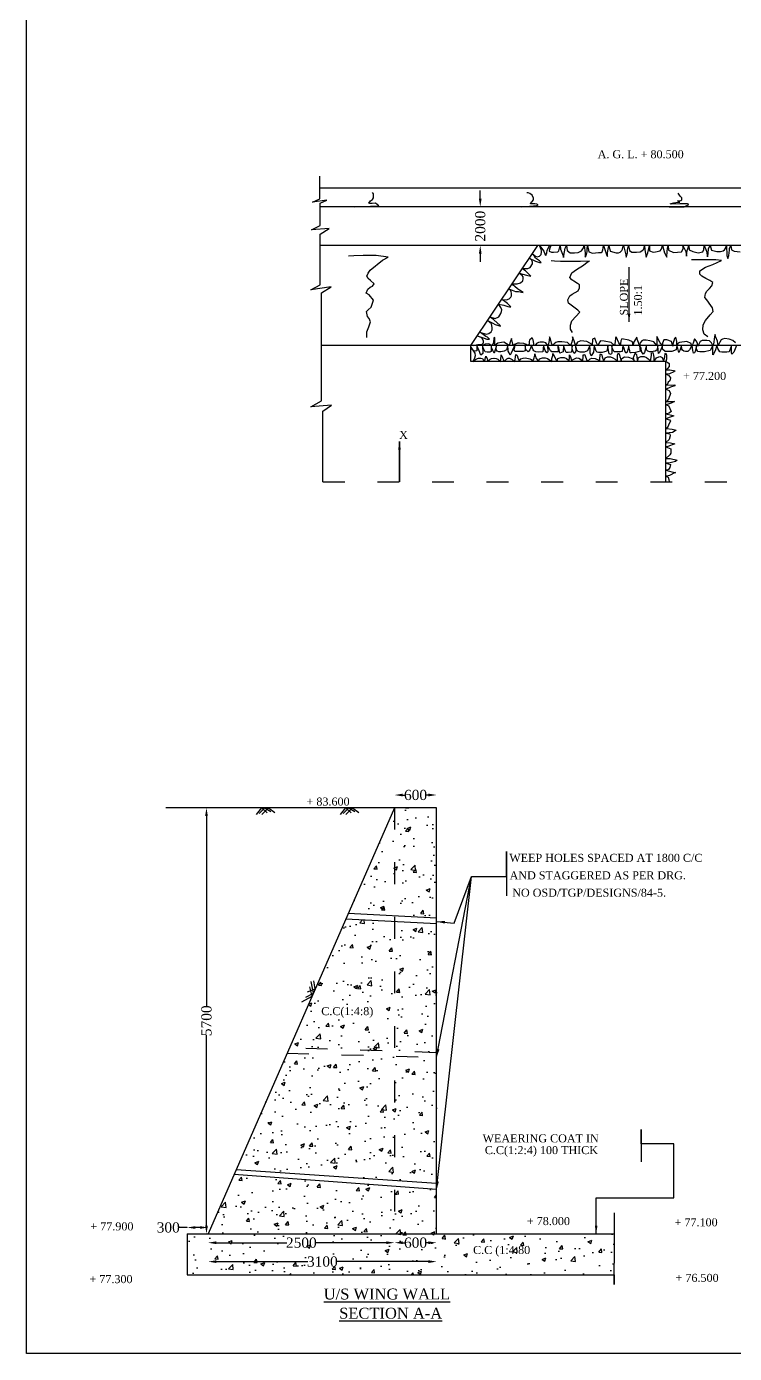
# Model space of a CAD drawing. Header units: millimetres. Extents: x -109570 to 182036, y -246061 to 118174.
# Drawn here: x 6524 to 45433, y 6650 to 79581 of the extents above; entities that cross this region are included whole.
import ezdxf

# ---------------------------------------------------------------- set-up
doc = ezdxf.new("R2010")
doc.units = ezdxf.units.MM
doc.header["$MEASUREMENT"] = 0
doc.header["$PDMODE"] = 33
doc.header["$PDSIZE"] = 500
doc.linetypes.add('ACAD_ISO03W100', pattern=[30, 12, -18])
for name, color, linetype in [('DIM', 5, 'Continuous'), ('DOT LINE', 3, 'ACAD_ISO03W100'), ('DWG. LINE', 1, 'Continuous'), ('HATCH', 2, 'Continuous'), ('TEXT', 7, 'Continuous'), ('TITLE', 7, 'Continuous')]:
    doc.layers.add(name, color=color, linetype=linetype)
doc.styles.get("Standard").update_dxf_attribs({"font": 'TIMES.TTF', "height": 560})
doc.dimstyles.get("Standard").update_dxf_attribs({"dimtxt": 560, "dimasz": 450, "dimexe": 0.18, "dimexo": 0.0625, "dimgap": 0.09, "dimtad": 0, "dimdec": 0, "dimzin": 0, "dimdsep": 46, "dimtxsty": 'Standard', "dimcen": 0.09, "dimse1": 1, "dimse2": 1, "dimclrd": 5, "dimclre": 5, "dimclrt": 4, "dimadec": 0, "dimazin": 0, "dimtfac": 1, "dimtdec": 0, "dimtofl": 0, "dimtmove": 0, "dimatfit": 3, "dimfxl": 1, "dimtolj": 1, "dimtzin": 0, "dimarcsym": 0})

# ---------------------------------------------------------------- blocks, each defined once
blk = doc.blocks.new('*D37')
at = {"layer": 'Defpoints', "color": 0}
for p in [(31374, 69664), (31461, 69664), (31309, 67555)]:
    blk.add_point(p, dxfattribs=at)
at = {"layer": 'DIM', "color": 5, "lineweight": -2}
for p, q in [((31461, 70114), (31461, 70564)), ((31461, 67105), (31461, 66655))]:
    blk.add_line(p, q, dxfattribs=at)
at = {"layer": 'DIM', "color": 5}
for points in [[(31386, 70114), (31536, 70114), (31461, 69664)], [(31386, 67105), (31536, 67105), (31461, 67555)]]:
    blk.add_solid(points, dxfattribs=at)
at = {"layer": 'DIM', "color": 4, "insert": (31461, 68610), "char_height": 560, "attachment_point": 5, "rotation": 90}
blk.add_mtext('\\A1;2000', dxfattribs=at)
blk = doc.blocks.new('*D71')
at = {"layer": 'Defpoints', "color": 0}
for p in [(29064, 37344), (26748, 36647), (29064, 36647)]:
    blk.add_point(p, dxfattribs=at)
at = {"layer": 'DIM', "color": 5, "lineweight": -2}
for p, q in [((27198, 37344), (27319, 37344)), ((28614, 37344), (28494, 37344))]:
    blk.add_line(p, q, dxfattribs=at)
at = {"layer": 'DIM', "color": 5}
for points in [[(27198, 37419), (27198, 37269), (26748, 37344)], [(28614, 37419), (28614, 37269), (29064, 37344)]]:
    blk.add_solid(points, dxfattribs=at)
at = {"layer": 'DIM', "color": 4, "insert": (27906, 37344), "char_height": 560, "attachment_point": 5}
blk.add_mtext('\\A1;600', dxfattribs=at)
blk = doc.blocks.new('*D72')
at = {"layer": 'Defpoints', "color": 0}
for p in [(15353, 13573.5), (15353, 13225.5), (16503.5, 13225.5)]:
    blk.add_point(p, dxfattribs=at)
at = {"layer": 'DIM', "color": 5, "lineweight": -2}
for p, q in [((15353, 13573.5), (14903, 13573.5)), ((16053.5, 13573.5), (15803, 13573.5))]:
    blk.add_line(p, q, dxfattribs=at)
at = {"layer": 'DIM', "color": 5}
for points in [[(15803, 13648.5), (15803, 13498.5), (15353, 13573.5)], [(16053.5, 13648.5), (16053.5, 13498.5), (16503.5, 13573.5)]]:
    blk.add_solid(points, dxfattribs=at)
at = {"layer": 'DIM', "color": 4, "insert": (14314.243814, 13573.5), "char_height": 560, "attachment_point": 5}
blk.add_mtext('\\A1;300', dxfattribs=at)
blk = doc.blocks.new('*D73')
at = {"layer": 'Defpoints', "color": 0}
for p in [(16503.5, 13225.5), (26748.5, 13225.5), (26748.5, 12737.5)]:
    blk.add_point(p, dxfattribs=at)
at = {"layer": 'DIM', "color": 5, "lineweight": -2}
for p, q in [((16953.5, 12737.5), (20822.651168, 12737.5)), ((26298.5, 12737.5), (22429.348832, 12737.5))]:
    blk.add_line(p, q, dxfattribs=at)
at = {"layer": 'DIM', "color": 5}
for points in [[(16953.5, 12812.5), (16953.5, 12662.5), (16503.5, 12737.5)], [(26298.5, 12812.5), (26298.5, 12662.5), (26748.5, 12737.5)]]:
    blk.add_solid(points, dxfattribs=at)
at = {"layer": 'DIM', "color": 4, "insert": (21626, 12737.5), "char_height": 560, "attachment_point": 5}
blk.add_mtext('\\A1;2500', dxfattribs=at)
blk = doc.blocks.new('*D74')
at = {"layer": 'Defpoints', "color": 0}
for p in [(26748, 13226), (29064, 12738), (29064, 12662)]:
    blk.add_point(p, dxfattribs=at)
at = {"layer": 'DIM', "color": 5, "lineweight": -2}
for p, q in [((27198, 12738), (27319, 12738)), ((28614, 12738), (28494, 12738))]:
    blk.add_line(p, q, dxfattribs=at)
at = {"layer": 'DIM', "color": 5}
for points in [[(27198, 12812), (27198, 12662), (26748, 12738)], [(28614, 12812), (28614, 12662), (29064, 12738)]]:
    blk.add_solid(points, dxfattribs=at)
at = {"layer": 'DIM', "color": 4, "insert": (27906, 12738), "char_height": 560, "attachment_point": 5}
blk.add_mtext('\\A1;600', dxfattribs=at)
blk = doc.blocks.new('*D75')
at = {"layer": 'Defpoints', "color": 0}
for p in [(16504, 13226), (29064, 13226), (29064, 11698)]:
    blk.add_point(p, dxfattribs=at)
at = {"layer": 'DIM', "color": 5, "lineweight": -2}
for p, q in [((16954, 11698), (21989, 11698)), ((28614, 11698), (23579, 11698))]:
    blk.add_line(p, q, dxfattribs=at)
at = {"layer": 'DIM', "color": 5}
for points in [[(16954, 11773), (16954, 11623), (16504, 11698)], [(28614, 11773), (28614, 11623), (29064, 11698)]]:
    blk.add_solid(points, dxfattribs=at)
at = {"layer": 'DIM', "color": 4, "insert": (22784, 11698), "char_height": 560, "attachment_point": 5}
blk.add_mtext('\\A1;3100', dxfattribs=at)
blk = doc.blocks.new('*D113')
at = {"layer": 'Defpoints', "color": 0}
for p in [(16414, 36647), (16504, 36647), (139502, 21372), (146230, 21400), (146230, 21378), (16504, 13226)]:
    blk.add_point(p, dxfattribs=at)
at = {"layer": 'DIM', "color": 5, "lineweight": -2}
for p, q in [((16414, 36197), (16414, 25729)), ((16414, 13676), (16414, 24144)), ((139952, 21352), (142102, 21361)), ((145780, 21376), (143630, 21367))]:
    blk.add_line(p, q, dxfattribs=at)
at = {"layer": 'DIM', "color": 5}
for points in [[(16339, 36197), (16489, 36197), (16414, 36647)], [(139952, 21427), (139952, 21277), (139502, 21350)], [(145780, 21451), (145780, 21301), (146230, 21378)], [(16339, 13676), (16489, 13676), (16414, 13226)]]:
    blk.add_solid(points, dxfattribs=at)
at = {"layer": 'DIM', "color": 4, "char_height": 560, "attachment_point": 5}
for s, insert, rotation in [('\\A1;5700', (16414, 24936), 90), ('\\A1;1700', (142866, 21364), 0.24201)]:
    blk.add_mtext(s, dxfattribs=dict(at, insert=insert, rotation=rotation))

msp = doc.modelspace()

# ---------------------------------------------------------------- hatches: boundary and pattern name
at = {"layer": 'HATCH'}
h = msp.add_hatch(dxfattribs=at)
h.set_pattern_fill('AR-CONC', color=256, scale=300, style=0)
h.paths.add_polyline_path([(38823.4, 10964.5), (38838.5, 12769), (38838.5, 13225.5), (15353, 13225.5), (15353, 10964.5)])
h.paths.add_polyline_path([(17931.7, 16490.6), (16503.5, 13225.5), (26748.5, 13225.5), (26748.5, 15828)])
h.paths.add_polyline_path([(29064.5, 13225.5), (29064.5, 15654), (26748.5, 15828), (26748.5, 13225.5)])
h.paths.add_polyline_path([(26748.5, 16161), (29064.5, 16003.5), (29064.5, 22936), (26748.5, 22996.3)])
h.paths.add_polyline_path([(26748.5, 22996.3), (20844.7, 23150.1), (18046.3, 16752.6), (26748.5, 16161)])
h.paths.add_polyline_path([(20974.9, 23447.8), (26748.5, 23256.7), (26748.5, 30386.2), (24069.4, 30522.3)])
h.paths.add_polyline_path([(26748.5, 23256.7), (29064.5, 23180), (29064.5, 30268.5), (26748.5, 30386.2)])
h.paths.add_polyline_path([(29064.5, 36647), (26748.5, 36647), (26748.5, 30709.9), (29064.5, 30588)])
h.paths.add_polyline_path([(26748.5, 36647), (24210, 30843.5), (26748.5, 30709.9)])
h.paths.add_polyline_path([(20682.7, 13162.3), (22569.3, 13162.3), (22569.3, 12312.7), (20682.7, 12312.7)], flags=24)
h.paths.add_polyline_path([(27178.8, 13162.3), (28634.2, 13162.3), (28634.2, 12312.7), (27178.8, 12312.7)], flags=24)
h.paths.add_polyline_path([(21848.6, 12122.8), (23719.4, 12122.8), (23719.4, 11273.2), (21848.6, 11273.2)], flags=24)
h.paths.add_polyline_path([(30919.9, 11832), (34283.2, 11832), (34283.2, 12717.1), (30919.9, 12717.1)], flags=24)
h.paths.add_polyline_path([(22574.9, 24958.5), (25667.3, 24958.5), (25667.3, 25843.6), (22574.9, 25843.6)], flags=24)

# ---------------------------------------------------------------- linework, layer by layer
at = {"layer": 'DIM'}
for points in [[(27021.4, 54566.3), (27021.4, 56782.7)], [(30977.5, 32856.5), (32910, 32856.5), (32910, 34236.5), (32910, 31803.5)], [(42106.5, 15213), (42106.5, 18176), (40299, 18176), (40299, 18964), (40299, 17180)]]:
    msp.add_lwpolyline(points, dxfattribs=at)
at = {"layer": 'DOT LINE', "ltscale": 100}
for points in [[(22810.9, 54566.3), (151674, 54566.3)], [(26748.5, 36647), (26748.5, 13225.5)], [(29064.5, 23180), (20974.9, 23447.8)], [(20844.7, 23150.1), (29064.5, 22936)]]:
    msp.add_lwpolyline(points, dxfattribs=at)
at = {"layer": 'DWG. LINE'}
for p, q in [((38838.5, 12769), (38838.5, 14384)), ((15353, 13225.5), (38838.5, 13225.5))]:
    msp.add_line(p, q, dxfattribs=at)
msp.add_lwpolyline([(59854.3, 78529.4), (59854.3, 71396.8, -0.4142136), (59154.3, 70696.8), (22638.8, 70696.8)], format="xyb", dxfattribs=at)
for points in [[(22810.9, 54566.3), (22810.9, 58440.4), (23290.9, 58773), (22152.5, 58672.3), (22743.4, 59017.7), (22743.4, 64943.3), (23266.3, 65273), (22149.3, 65111.3), (22667.4, 65386.2), (22667.4, 68173.8), (23155.3, 68479.5), (22187.6, 68409), (22671.5, 68640.6), (22671.5, 69867.6), (23036.8, 70034.6), (22245.9, 69930.3), (22638.8, 70114.1), (22638.8, 71361.2)], [(61006.7, 69664.1), (22671.5, 69664.1)], [(49187.5, 62057.8), (49853.4, 67555.5), (22667.4, 67555.5)], [(30945.9, 62057.8), (34616.7, 67555.5)], [(59730.1, 58780.3), (49187.5, 62057.8), (22743.4, 62057.8)], [(41658, 54566.3), (41658, 61174.9), (30945.9, 61174.9), (30945.9, 62057.8)], [(29064.5, 13225.5), (29064.5, 36647), (14184.5, 36647)], [(26748.5, 36647), (16503.5, 13225.5)], [(19163.5, 36274.5), (19463, 36647), (19752, 36361.5)], [(19318, 36324), (19615, 36647), (19949, 36429)], [(19463, 36272), (19829.5, 36647), (20176, 36376.5)], [(23779, 36274.5), (24078.5, 36647), (24367.5, 36361.5)], [(23933.5, 36324), (24230.5, 36647), (24564.5, 36429)], [(24078.5, 36272), (24445, 36647), (24791.5, 36376.5)], [(24210, 30843.5), (29064.5, 30588)], [(29064.5, 30268.5), (24069.4, 30522.3)], [(21879, 26239), (22288.4, 26450.5), (22163.5, 27097.5)], [(21972, 26523.5), (22396.8, 26698.3), (22306.5, 27133.5)], [(21657.5, 25984), (22214.6, 26281.9), (22100, 26798.5)], [(29064.5, 15654), (17931.7, 16490.6)], [(18046.3, 16752.6), (29064.5, 16003.5)], [(15353, 13225.5), (15353, 10964.5), (38819, 10964.5)], [(38819, 10964.5), (38819, 10432), (38838.5, 12769)]]:
    msp.add_lwpolyline(points, dxfattribs=at)
at = {"layer": 'HATCH'}
for points in [[(24572, 69664.1), (25422.9, 69716.6), (25632.3, 69716.6), (25885.5, 69733.5), (25885.5, 69733.5), (25699.8, 69868.4), (25527.6, 69861.6), (25389.2, 69861.6), (25328.4, 69875.1), (25426.3, 69996.5), (25487.1, 70043.7), (25541.1, 70080.8), (25585, 70175.3), (25588.4, 70249.5), (25588.4, 70387.7), (25531, 70451.8)], [(33752.3, 69664.1), (34386.9, 69732.6), (34578.5, 69738.6), (34653.3, 69786.4), (34566.5, 69825.3), (34464.7, 69831.3), (34342, 69831.3), (34219.3, 69831.3), (34264.2, 69930), (34318.1, 69962.8), (34380.9, 70055.5), (34395.9, 70151.2), (34306.1, 70321.6), (34192.3, 70396.4), (34090.6, 70438.2), (34012.8, 70438.2)], [(41839.1, 69664.1), (42663.5, 69664.1), (42850.8, 69754.5), (42918.3, 69795.7), (42843.3, 69840.6), (42716, 69840.6), (42577.3, 69840.6), (42438.7, 69840.6), (41981.6, 69825.6), (41903, 69844.3), (42097.8, 69900.5), (42217.7, 69904.2), (42438.7, 69922.9), (42352.5, 69971.6), (42303.8, 69994), (42303.8, 69994), (42487.4, 70020.2), (42536.1, 70050.2), (42532.4, 70166.2), (42453.7, 70256), (42345.1, 70431.9)], [(31067.4, 62057.8), (31323.8, 62097.6), (31563.2, 62114.7), (31631.6, 62202.9), (31640.1, 62291.1), (31591.7, 62413.5), (31503.3, 62484.7), (31460.6, 62510.3), (31298.6, 62585.9), (31682.8, 62456.2), (31828.2, 62399.3), (31967.8, 62396.4), (31859.5, 62501.7), (31771.2, 62538.7), (31554.6, 62703.8), (31433.6, 62788.2), (31785.4, 62682.3), (31933.6, 62716.4), (32061.8, 62796.1), (32124.5, 62918.5), (32124.5, 63032.3), (32078.9, 63240.1), (31862.6, 63430.6), (32150.6, 63286.9), (32278.9, 63198.6), (32458.4, 63141.7), (32572.3, 63113.3), (32535.3, 63173), (32233.3, 63449.1), (32196.2, 63480.4), (32073.7, 63560.1), (32028.1, 63594.2), (31992.6, 63625.4), (32284.6, 63530), (32478.3, 63623.9), (32600.8, 63814.6), (32635, 63919.9), (32643.6, 64013.8), (32595.1, 64144.7), (32457.5, 64321.7), (32763.5, 64259.6), (32974.4, 64191.3), (33065.5, 64179.9), (33139.6, 64179.9), (32951.6, 64367.7), (32888.9, 64404.7), (32812, 64461.6), (32695.2, 64544.1), (32634.8, 64587.2), (32906, 64564.9), (33054.2, 64621.9), (33151, 64715.8), (33173.8, 64781.2), (33173.8, 64920.7), (33162.4, 64994.7), (33116.8, 65100), (33074.1, 65134.1), (33024.1, 65170.3), (33390.7, 65027), (33561.6, 65027), (33735.4, 64987.2), (33812.3, 64967.3), (33627.1, 65095.3), (33501.8, 65172.2), (33356.5, 65297.4), (33271, 65371.4), (33208.8, 65446.9), (33499.1, 65434.9), (33675.7, 65503.2), (33792.5, 65611.4), (33821, 65716.7), (33812.5, 65816.3), (33758.3, 65901.6), (33709.9, 65938.6), (33598.7, 66030.8), (34003.7, 65908.2), (34234.5, 65857), (34151.8, 65959.4), (34077.7, 66027.7), (33952.4, 66152.9), (33864.1, 66215.6), (33768.8, 66285.6), (34075, 66276.1), (34200.3, 66333.1), (34334.2, 66546.5), (34334.2, 66623.4), (34317.1, 66691.7), (34268.7, 66765.7), (34151.1, 66858.2), (34499.5, 66688.8), (34710.3, 66620.5), (34801.5, 66620.5), (34718.9, 66708.7), (34505.2, 66845.3), (34396.9, 67010.4), (34308.1, 67093.3), (34488.6, 66957.3), (34585.4, 66931.7), (34719.3, 66951.6), (34810.5, 67045.5), (34833.3, 67173.6), (34830.5, 67261.8), (34810.5, 67335.8), (34722.2, 67555.5), (34955.8, 67230.5), (35024.2, 67037), (35058.4, 67002.8), (35112.5, 67145.1), (35135.3, 67284.6), (35272.1, 67520.8), (35331.9, 67555.5), (35260.7, 67347.2), (35257.8, 67227.7), (35374.7, 67185), (35482.9, 67179.3), (35722.3, 67193.5), (35776.4, 67250.4), (35804.9, 67330.1), (35850.5, 67555.5), (35876.1, 67344.3), (36015.7, 66974.4), (36038.5, 66880.4), (36084.1, 67202), (36124, 67392.7), (36206.6, 67555.5), (36236.2, 67272.9), (36395.7, 67142), (36643.6, 67136.3), (36851.6, 67153.4), (37016.9, 67258.7), (37053.9, 67307.1), (37136.5, 67420.9), (37176.4, 67555.5), (37222, 67142), (37224.9, 66902.9), (37276.2, 66976.9), (37338.8, 67193.2), (37338.8, 67338.4), (37353.1, 67555.5), (37424.9, 67201.8), (37635.7, 67127.8), (37803.8, 67144.9), (37966.2, 67159.1), (38111.5, 67164.8), (38162.8, 67207.5), (38191.3, 67301.4), (38222.7, 67409.6), (38239.8, 67555.5), (38336.6, 67210.4), (38422.1, 67002.6), (38447.7, 66948.5), (38453.4, 67105.1), (38481.9, 67247.4), (38493.3, 67352.7), (38516.1, 67438), (38527.5, 67555.5), (38602.6, 67241.6), (38927.4, 67136.3), (39067.1, 67144.9), (39146.8, 67187.6), (39209.5, 67233.1), (39246.6, 67273), (39280.7, 67349.8), (39306.4, 67440.9), (39332, 67555.5), (39468.8, 67039.6), (39483, 66903), (39551.4, 67136.3), (39554.3, 67298.6), (39571.4, 67398.2), (39602.7, 67512), (39602.7, 67512), (39611.3, 67555.5), (39669.1, 67278.8), (39797.3, 67187.7), (40048.1, 67173.5), (40247.5, 67193.4), (40401.4, 67281.6), (40441.3, 67335.7), (40469.7, 67418.2), (40486.8, 67555.5), (40509.6, 67307.2), (40575.2, 66911.7), (40575.2, 66911.7), (40680.6, 67147.9), (40731.9, 67381.2), (40757.5, 67555.5), (40769.9, 67261.8), (40960.8, 67187.8), (41097.6, 67190.6), (41356.8, 67261.8), (41408.1, 67318.7), (41448, 67421.1), (41470.8, 67555.5), (41593.3, 67147.9), (41718.7, 66903.2), (41730.1, 67230.4), (41752.9, 67384.1), (41781.4, 67555.5), (41799.7, 67284.5), (42090.3, 67170.7), (42529.1, 67196.3), (42608.9, 67355.7), (42608.9, 67435.4), (42597.5, 67555.5), (42754.2, 67210.5), (42788.4, 66954.4), (42788.4, 66954.4), (42816.9, 67125.1), (42839.7, 67278.8), (42873.9, 67364.2), (42930.9, 67555.5), (42947.9, 67301.6), (43136, 67216.2), (43440.9, 67145.1), (43703, 67190.6), (43757.1, 67332.9), (43775.7, 67555.5), (43903.9, 67236.2), (43955.2, 66920.3), (43983.6, 67093.9), (44012.1, 67372.8), (44089.1, 67555.5), (44166, 67281.8), (44468, 67222), (44661.8, 67222), (44818.5, 67253.3), (44889.7, 67301.7), (44960.9, 67418.4), (44978, 67523.7), (45000.8, 67555.5), (45012.2, 66997.2), (45066.3, 66834.9), (45126.2, 66997.2), (45163.2, 67281.8), (45166.1, 67389.9), (45240.2, 67555.5), (45275.4, 67304.6), (45423.6, 67236.3), (45745.6, 67202.2)], [(25228.2, 62493.5), (25235.6, 62806.9), (25332.7, 63075.4), (25422.3, 63344), (25355.1, 63530.5), (25265.5, 63642.4), (25265.5, 63642.4), (25213.2, 63911), (25302.8, 64008), (25460.2, 64161), (25594.7, 64541.5), (25594.7, 64541.5), (25355.6, 64839.9), (25198.8, 64929.5), (25280.9, 65153.3), (25415.4, 65257.7), (25534.9, 65317.4), (25632, 65436.8), (25437.8, 65630.8), (25295.9, 65727.7), (25221.2, 65862), (25295.9, 66033.6), (25407.9, 66197.8), (26095.7, 66739.7), (26402, 66911.3), (26402, 66911.3), (25744.7, 66993.3), (25020.2, 67000.8), (24512.3, 66971), (24213.5, 66956)], [(36526.1, 62770.6), (36425.9, 62954.2), (36425.9, 63162.9), (36501.1, 63413.3), (36710, 63647), (36927.3, 63889.1), (36827, 63997.6), (36684.9, 64097.7), (36317.2, 64381.5), (36267.1, 64565.2), (36375.7, 64782.2), (36517.8, 64874), (36843.7, 65062.2), (36910.6, 65220.8), (36918.9, 65379.4), (36801.9, 65462.9), (36609.7, 65588.1), (36501.1, 65663.2), (36392.5, 65796.8), (36492.7, 66038.8), (36743.4, 66222.4), (37136.2, 66472.8), (37336.7, 66623.1), (37470.4, 66681.5), (36977.4, 66673.2), (36317.3, 66673.2), (35866, 66673.2), (35540.1, 66689.9), (35360.2, 66699.1)], [(43973.9, 62520.7), (43770.1, 62671.9), (43688.6, 62910.4), (43717.8, 63195.3), (43840, 63422.1), (44102, 63736.1), (44265.4, 63918.9), (44218.8, 64128.2), (44131.5, 64256.2), (43916.1, 64558.6), (43805.5, 64692.3), (43840.4, 64913.3), (43910.3, 65041.2), (44067.5, 65180.8), (44195.6, 65337.8), (44236.7, 65515.1), (44079.5, 65619.8), (43852.5, 65741.9), (43642.9, 65852.4), (43526.4, 65968.7), (43532.3, 66149), (43835, 66346.7), (44242.5, 66503.7), (44714.1, 66713.1), (44417.2, 66759.6), (43963.1, 66759.6), (43410, 66765.4), (43066.5, 66765.4)], [(45538.8, 62057.8), (45392, 61675.2), (45288.9, 61576.7), (45288.9, 61576.7), (45270.9, 61652.8), (45270.9, 61908), (45270.9, 62057.8), (45145.4, 61711), (45015.4, 61684.2), (44737.5, 61684.2), (44621, 61702.1), (44576.2, 61787.1), (44517.9, 61890.1), (44468.6, 62057.8), (44374.5, 61755.8), (44280.3, 61585.7), (44240, 61531.9), (44240, 61769.2), (44240, 61934.9), (44237.1, 62057.8), (44094.8, 61782.9), (43781, 61706.8), (43521, 61706.8), (43417.9, 61715.8), (43373.1, 61809.8), (43346.2, 61894.9), (43346.2, 62057.8), (43274.5, 61724.7), (43243.1, 61653.1), (43184.9, 61635.2), (43184.9, 61635.2), (43144.5, 61774), (43126.6, 61903.8), (43099.1, 62081.5), (42965.2, 61809.8), (42862.1, 61715.8), (42736.6, 61715.8), (42642.5, 61733.7), (42570.8, 61791.9), (42543.9, 61854.6), (42526, 62057.8), (42436.3, 61778.5), (42373.6, 61662.1), (42319.8, 61881.4), (42268.5, 62057.8), (42223.7, 61814.7), (41999.6, 61716.2), (41775.5, 61711.7), (41623.1, 61720.7), (41479.6, 61855), (41484.6, 62057.8), (41367.6, 61778.9), (41291.4, 61653.5), (41255.5, 61604.3), (41246.5, 61792.3), (41228.6, 62057.8), (41161.4, 61796.8), (41067.2, 61738.6), (40856.6, 61702.8), (40775.9, 61707.2), (40677.3, 61747.5), (40601.1, 61805.7), (40601.1, 61931.1), (40601.1, 62057.8), (40480, 61662.5), (40421.8, 61581.9), (40332.1, 61716.2), (40300.8, 61895.3), (40222.5, 62057.8), (40259.2, 61742.6), (39994.7, 61657.6), (39761.7, 61644.1), (39703.4, 61653.1), (39685.5, 61756.1), (39640.6, 61863.5), (39631.7, 62057.8), (39537.5, 61680), (39537.5, 61680), (39470.3, 61635.2), (39416.5, 61765), (39371.7, 61885.9), (39304.5, 62057.8), (39264.1, 61720.3), (39174.5, 61697.9), (38914.5, 61693.4), (38820.4, 61702.3), (38789, 61782.9), (38717.3, 61921.7), (38685.9, 62057.8), (38694.9, 61630.7), (38659, 61563.6), (38538, 61585.9), (38488.7, 61885.9), (38466.3, 62006.8), (38416, 61746.5), (38160.5, 61670.4), (37958.8, 61670.4), (37891.6, 61683.8), (37828.8, 61742), (37788.5, 61845), (37716.7, 62057.8), (37689.8, 61683.8), (37636.1, 61589.8), (37564.3, 61477.9), (37564.3, 61477.9), (37501.6, 61634.6), (37501.6, 61818.1), (37474.7, 62057.8), (37353.7, 61751), (37165.4, 61674.9), (36945.8, 61683.8), (36851.6, 61724.1), (36762, 61786.8), (36702, 62057.8), (36711.5, 61746.7), (36617.3, 61603.4), (36617.3, 61603.4), (36550.1, 61755.7), (36518.7, 61858.6), (36518.7, 62057.8), (36478.4, 61679.6), (36299.1, 61666.1), (36178.1, 61666.1), (36151.2, 61733.3), (36106.3, 61831.8), (36066, 61934.8), (36034.6, 62057.8), (36021.2, 61706.4), (35837.4, 61630.3), (35779.1, 61921.3), (35729.8, 62057.8), (35747.2, 61706.8), (35509.6, 61706.8), (35388.6, 61706.8), (35321.3, 61760.5), (35272, 61872.4), (35164, 62057.8), (35173.4, 61693.3), (35124.1, 61639.6), (35030, 61773.9), (34931.4, 62057.8), (34899.1, 61693.8), (34648, 61680.4), (34518.1, 61707.2), (34401.5, 61756.5), (34361.2, 61819.2), (34285, 62057.8), (34190.8, 61819.2), (34101.2, 61702.7), (34101.2, 61702.7), (33962.2, 61837.1), (33930.9, 62057.8), (33930.9, 62057.8), (33921.9, 61760.9), (33814.3, 61729.6), (33644, 61720.7), (33370.6, 61716.2), (33316.8, 61805.7), (33357.1, 61971.4), (33382.3, 62125.8), (33153.6, 61626.6), (33099.8, 61523.7), (33055, 61640.1), (33001.2, 61747.5), (32976.6, 62103.4), (32902.6, 61810.2), (32772.6, 61743), (32597.8, 61707.2), (32481.2, 61707.2), (32396.1, 61747.5), (32328.8, 61828.1), (32351.2, 62057.8), (32234.7, 61631.1), (32234.7, 61631.1), (32234.7, 61631.1), (32145, 61783.3), (32100.2, 61908.7), (32059.9, 62057.8), (32068.8, 61720.7), (31988.2, 61680.4), (31840.2, 61689.3), (31723.7, 61693.8), (31678.9, 61814.7), (31625.1, 61931.1), (31585, 62057.8), (31598.2, 61613.2), (31499.6, 61519.2), (31499.6, 61519.2), (31396.5, 61765.4), (31271, 62057.8), (31279.9, 61752), (31176.9, 61743), (31105.1, 61756.5), (31033.4, 61828.1), (30945.9, 61966.9)], [(45495.6, 62205.8), (45348.2, 62327.9), (45136, 62396.1), (44909.5, 62442.8), (44783.6, 62403.3), (44700.9, 62356.6), (44636.2, 62241.7), (44582.3, 62126.8), (44531.9, 62057.8), (44492.4, 62281.2), (44413.3, 62511.1), (44366.5, 62651.2), (44337.8, 62518.3), (44283.8, 62123.2), (44237.1, 62057.8), (44172.4, 62191.4), (44060.9, 62313.5), (43906.3, 62327.9), (43661.8, 62324.3), (43546.7, 62263.3), (43489.2, 62159.1), (43420.8, 62015.4), (43401.1, 62162.7), (43347.2, 62295.6), (43235.7, 62421.3), (43156.6, 62184.3), (43124.3, 62105.2), (43124.3, 62105.2), (43073.9, 62057.8), (43048.7, 62166.3), (42807.8, 62274.1), (42419.5, 62223.8), (42340.4, 62180.7), (42268.5, 62057.8), (42264.9, 62266.9), (42203.7, 62503.9), (42142.6, 62435.7), (42045.5, 62123.2), (42041.9, 62019), (41970, 62263.3), (41707.5, 62363.8), (41552.9, 62363.8), (41484.6, 62180.7), (41484.6, 62057.8), (41484.6, 62057.8), (41347.9, 62202.2), (41171.7, 62536.2), (41164.6, 62292), (41171.7, 62119.6), (41171.7, 62057.8), (41002.7, 62248.9), (40783.4, 62299.2), (40582, 62338.7), (40423.8, 62338.7), (40348.3, 62313.6), (40251.2, 62202.2), (40222.5, 62057.8), (40169.9, 62166.8), (40101.6, 62357.2), (40072.8, 62508), (40015.3, 62411.1), (39889.4, 62206.3), (39860.6, 62057.8), (39828.3, 62253), (39630.5, 62350), (39245.8, 62425.4), (39181, 62303.3), (39163.1, 62134.5), (39163.1, 62057.8), (39073.2, 62202.7), (38940.1, 62529.6), (38886.2, 62464.9), (38875.4, 62245.8), (38835.8, 62057.8), (38659.6, 62217.1), (38267.7, 62285.3), (38077.1, 62306.9), (38037.6, 62256.6), (37926.1, 62057.8), (37841.9, 62188.4), (37755.6, 62447), (37633.3, 62396.7), (37619, 62057.8), (37621.2, 62111.5), (37313.3, 62274.6), (36996.9, 62299.8), (36802.7, 62242.3), (36752.4, 62141.7), (36702, 62057.8), (36622.9, 62310.5), (36536.6, 62518.8), (36548, 62491.5), (36489.9, 62238.7), (36421.6, 62057.8), (36252.6, 62217.1), (35943.3, 62249.5), (35731.2, 62256.6), (35623.3, 62210), (35529.8, 62148.9), (35429.1, 62057.8), (35376.1, 62181.5), (35318.6, 62411.4), (35264.7, 62519.1), (35243.1, 62332.4), (35203.5, 62138.4), (35164, 62057.8), (35063.3, 62188.7), (34944.6, 62235.4), (34754.1, 62231.8), (34667.8, 62206.7), (34552.7, 62160), (34477.2, 62057.8), (34426.8, 62057.8), (34362.1, 62364.7), (34322.6, 62476), (34322.6, 62476), (34160.8, 62346.7), (34146.4, 62267.7), (34142.8, 62124), (34085.2, 62057.8), (33991.8, 62102.5), (33858.7, 62167.1), (33617.8, 62170.7), (33513.5, 62177.9), (33441.6, 62149.2), (33322.9, 62102.5), (33269, 62057.8), (33224.7, 62224.4), (33181.6, 62429.1), (33181.6, 62429.1), (33116.8, 62289), (33044.9, 62057.8), (32908.3, 62149), (32753.7, 62228), (32631.4, 62217.2), (32422.8, 62181.3), (32261, 62057.8), (32264.6, 62206.4), (32264.6, 62497.4), (32207.1, 62468.6), (32185.5, 62202.8), (32092, 62057.8), (31973.4, 62120.2), (31905.1, 62145.4), (31736.1, 62120.2), (31585, 62057.8)], [(30945.9, 61966.9), (31167.7, 61634.5), (31187.3, 61477.8), (31148.1, 61346.6), (31048.1, 61174.9), (31214.7, 61304.7), (31357.9, 61355.6), (31497.1, 61361.5), (31577.5, 61332.1), (31626.5, 61261.6), (31667.7, 61174.9), (31728.5, 61298.8), (31761.8, 61467.3), (31761.8, 61467.3), (31844.1, 61341.9), (31879.4, 61174.9), (32010.8, 61291), (32071.6, 61341.9), (32204.9, 61355.6), (32228.4, 61357.6), (32340.2, 61332.1), (32434.3, 61304.7), (32487.3, 61244), (32571.6, 61174.9), (32600.1, 61336.3), (32611.9, 61481.2), (32617.8, 61543.9), (32682.5, 61367.6), (32737.4, 61263.8), (32774.6, 61174.9), (32862.9, 61263.8), (32917.8, 61324.5), (32994.2, 61353.9), (33066.8, 61353.9), (33135.4, 61324.5), (33213.8, 61273.6), (33294.2, 61210.9), (33351.1, 61174.9), (33388.9, 61285.3), (33392.8, 61428.3), (33408.5, 61563.4), (33408.5, 61563.4), (33490.8, 61508.6), (33532, 61373.5), (33581, 61242.3), (33594.8, 61174.9), (33683, 61310.8), (33820.2, 61361.7), (33953.6, 61365.6), (34188.9, 61326.5), (34265.3, 61275.5), (34343.8, 61174.9), (34415.2, 61377.4), (34456.4, 61518.4), (34456.4, 61585), (34517.2, 61365.7), (34660.3, 61174.9), (34715.2, 61324.5), (34876, 61375.4), (35027, 61375.4), (35160.3, 61338.2), (35397.5, 61174.9), (35388.6, 61334.2), (35453.3, 61496.8), (35457.2, 61602.5), (35563.1, 61410.6), (35623.8, 61279.4), (35684.6, 61174.9), (35731.7, 61342), (35898.3, 61394.9), (36065, 61394.9), (36202.3, 61332.3), (36308.1, 61246.1), (36353.2, 61208.9), (36353.2, 61174.9), (36359.9, 61389), (36363.9, 61535.9), (36428.6, 61430.2), (36459.9, 61291.1), (36479.5, 61174.9), (36530.5, 61271.5), (36673.7, 61340.1), (36756, 61373.4), (36881.5, 61353.8), (36973.7, 61293.1), (37014.8, 61248), (37073.7, 61174.9), (37111.2, 61369.7), (37115.1, 61495), (37162.2, 61553.8), (37211.2, 61536.2), (37242.6, 61436.3), (37277.9, 61330.5), (37332.8, 61174.9), (37493.8, 61310.8), (37599.7, 61357.8), (37770.3, 61338.2), (37821.3, 61324.5), (37935, 61267.7), (38007.5, 61230.5), (38025.2, 61174.9), (38025.2, 61304.9), (38058.5, 61534), (38078.1, 61594.7), (38142.8, 61543.8), (38164.4, 61426.3), (38199.7, 61310.8), (38223.2, 61236.3), (38240.9, 61174.9), (38327.9, 61365.6), (38463.2, 61426.3), (38622, 61430.2), (38749.5, 61381.3), (38871, 61302.9), (38933.8, 61248.1), (39008.3, 61174.9), (39008.3, 61355.8), (39008.3, 61545.8), (39067.1, 61639.8), (39108.3, 61528.1), (39155.3, 61383.2), (39194.5, 61250), (39202.4, 61174.9), (39251.4, 61328.4), (39384.7, 61428.3), (39618.1, 61406.7), (39808.3, 61330.3), (39892.6, 61267.7), (39935.7, 61174.9), (39889.4, 61383.2), (39950.2, 61565.3), (39971.8, 61630), (40046.3, 61549.7), (40075.7, 61416.5), (40087.4, 61279.4), (40120.8, 61174.9), (40134.5, 61381.2), (40291.4, 61445.9), (40477.6, 61449.8), (40607, 61391), (40693.3, 61310.7), (40742.3, 61253.9), (40822.7, 61174.9), (40841, 61306.8), (40864.6, 61506.6), (40870.5, 61651.5), (40939.1, 61657.4), (40984.2, 61516.4), (40999.9, 61385.2), (40999.9, 61265.7), (40999.9, 61203), (40999.9, 61174.9), (41156.7, 61367.5), (41268.5, 61434.1), (41354.8, 61442), (41462.6, 61393), (41509.7, 61250), (41539.1, 61174.9), (41603.8, 61432.2), (41623.4, 61610.4), (41668.5, 61631.9), (41705.7, 61522.3), (41705.7, 61398.9), (41705.7, 61302.9), (41658, 61174.9), (41763.2, 61111), (41839.9, 61054.2), (41839.9, 60896), (41745.9, 60789.7), (41703.8, 60735.3), (41658, 60720.5), (41889.4, 60720.5), (42171.5, 60661.2), (42094.8, 60599.4), (41859.7, 60500.5), (41760.8, 60483.2), (41658, 60470.8), (41802.6, 60415.3), (41913.4, 60273), (41877.8, 60103), (41790.7, 60035.8), (41751.2, 59933.1), (41658, 59893.5), (41953, 59877.7), (42158.8, 59881.7), (42162.7, 59838.2), (41925.3, 59755.2), (41806.6, 59699.8), (41658, 59652.4), (41838.5, 59583.4), (41925.5, 59417.4), (41810.8, 59101.2), (41707.9, 58998.4), (41658, 58978.6), (41937.4, 58978.6), (42143.2, 58974.7), (41949.3, 58883.8), (41739.5, 58800.8), (41658, 58781), (41810.7, 58748.2), (41949.3, 58432), (41850.3, 58325.3), (41723.7, 58297.6), (41658, 58293.6), (41977, 58218.5), (42099.6, 58190.9), (41743.5, 58056.5), (41658, 58024.2), (41857.9, 57972), (41925.2, 57885.1), (41830.2, 57719.1), (41794.6, 57612.3), (41703.6, 57489.8), (42004.3, 57450.3), (42233.9, 57402.8), (42020.2, 57272.4), (41658, 57240.8), (41877.7, 57200), (41905.4, 57093.2), (41842.1, 56879.8), (41658, 56725.6), (41913.4, 56694), (42146.8, 56654.5), (42146.8, 56654.5), (41778.8, 56492.4), (41658, 56480.6), (41937.1, 56369.9), (41933.1, 56140.6), (41877.7, 56041.8), (41658, 55838.7), (41897.2, 55842.7), (42277.2, 55755.7), (42186.1, 55680.6), (41830, 55585.7), (41658, 55585.7), (41913.1, 55514.6), (41885.4, 55336.7), (41814.1, 55230), (41715.2, 55206.3), (41658, 55194.4), (42198.2, 55053.4), (42165.2, 55062), (41857.9, 54899.2), (41723.3, 54867.6), (41658, 54871.5), (41794.6, 54808.3), (41826.2, 54677.8), (41842.1, 54566.3)]]:
    msp.add_lwpolyline(points, dxfattribs=at)
at = {"layer": 'TITLE', "lineweight": 30}
msp.add_lwpolyline([(182036, 6650.5), (6524.5, 6650.5), (6524.5, 118174.5), (182036, 118174.5)], close=True, dxfattribs=at)

# ---------------------------------------------------------------- texts
at = {"layer": 'TEXT'}
for s, p in [('A. G. L. + 80.500', (37913.3, 72342)), ('+ 77.200', (42608.5, 60159)), ('X', (27002.8, 56914.8)), ('+ 83.600', (21912.5, 36764.5)), ('WEEP HOLES SPACED AT 1800 C/C', (33057.5, 33671.5)), ('AND STAGGERED AS PER DRG.', (33073.5, 32709.5)), ('NO OSD/TGP/DESIGNS/84-5.', (33218, 31756)), ('C.C(1:4:8)', (22722.5, 25245)), ('WEAERING COAT IN', (31589, 18253)), ('C.C(1:2:4) 100 THICK', (31713.5, 17607.5)), ('+ 77.900', (10032.5, 13415.5)), ('+ 78.000', (34023.5, 13706.5)), ('+ 77.100', (42141, 13639.5)), ('C.C (1:4:80', (31067.5, 12118.5)), ('+ 77.300', (9982.5, 10516)), ('+ 76.500', (42195, 10586))]:
    msp.add_text(s, height=440, dxfattribs=at).set_placement(p)
for s, p in [('SLOPE', (39575.2, 63698.2)), ('1.50:1', (40351.2, 63698.2))]:
    msp.add_text(s, height=440, rotation=90, dxfattribs=at).set_placement(p)
at = {"layer": 'TITLE'}
for s, p in [('%%UU/S WING WALL', (22859, 9616.5)), ('%%USECTION A-A', (23707, 8562))]:
    msp.add_text(s, height=600, dxfattribs=at).set_placement(p)

# ---------------------------------------------------------------- dimensions: what is measured, and where the dimension line sits
at = {"layer": 'DIM'}
dim = msp.add_linear_dim(base=(31460.9, 69664.1), p1=(31309.4, 67555.5), p2=(31373.7, 69664.1), angle=90, text='2000', dimstyle='Standard', dxfattribs=at)
dim.commit()
dim.dimension.update_dxf_attribs({"geometry": '*D37', "text_midpoint": (31460.9, 68609.8)})
for base, p1, p2, text, picture, middle in [((29064.5, 37344), (26748.5, 36647), (29064.5, 36647), '600', '*D71', (27906.5, 37344)), ((15353, 13573.5), (16503.5, 13225.5), (15353, 13225.5), '300', '*D72', (14314.2, 13573.5)), ((26748.5, 12737.5), (16503.5, 13225.5), (26748.5, 13225.5), '2500', '*D73', (21626, 12737.5)), ((29064.5, 11698), (16503.5, 13225.5), (29064.5, 13225.5), '3100', '*D75', (22784, 11698))]:
    dim = msp.add_linear_dim(base=base, p1=p1, p2=p2, text=text, dimstyle='Standard', dxfattribs=at)
    dim.commit()
    dim.dimension.update_dxf_attribs({"geometry": picture, "text_midpoint": middle})
for p1, p2, distance, text, middle in [((139502, 21371.7), (146229.7, 21400.1), -22, '1700', (142866, 21363.9)), ((16503.5, 13225.5), (16503.5, 36647), 89.9, '5700', (16413.6, 24936.3))]:
    dim = msp.add_aligned_dim(p1=p1, p2=p2, distance=distance, text=text, dimstyle='Standard', dxfattribs=at)
    dim.commit()
    dim.dimension.update_dxf_attribs({"geometry": '*D113', "text_midpoint": middle})
dim = msp.add_linear_dim(base=(29064.5, 12737.5), p1=(26748.5, 13225.5), p2=(29064.5, 12661.5), text='600', dimstyle='Standard', override={"dimtmove": 1}, dxfattribs=at)
dim.commit()
dim.dimension.update_dxf_attribs({"geometry": '*D74', "text_midpoint": (27906.5, 12737.5)})

# ---------------------------------------------------------------- leaders
for points in [[(39640.5, 63354), (39640.5, 66347.5)], [(27021.4, 56782.7), (27021.4, 54566.3)], [(29064.5, 15654), (30977.5, 32856.5)], [(29064.5, 30391), (30034, 30299.5), (30977.5, 32856.5)], [(29064.5, 22936), (30977.5, 32856.5)], [(37831.5, 13225.5), (37831.5, 15213), (42106.5, 15213)]]:
    msp.add_leader(points, dimstyle='Standard', override={"dimgap": 0.09, "dimtad": 0}, dxfattribs=at)

doc.saveas('drawing.dxf')
